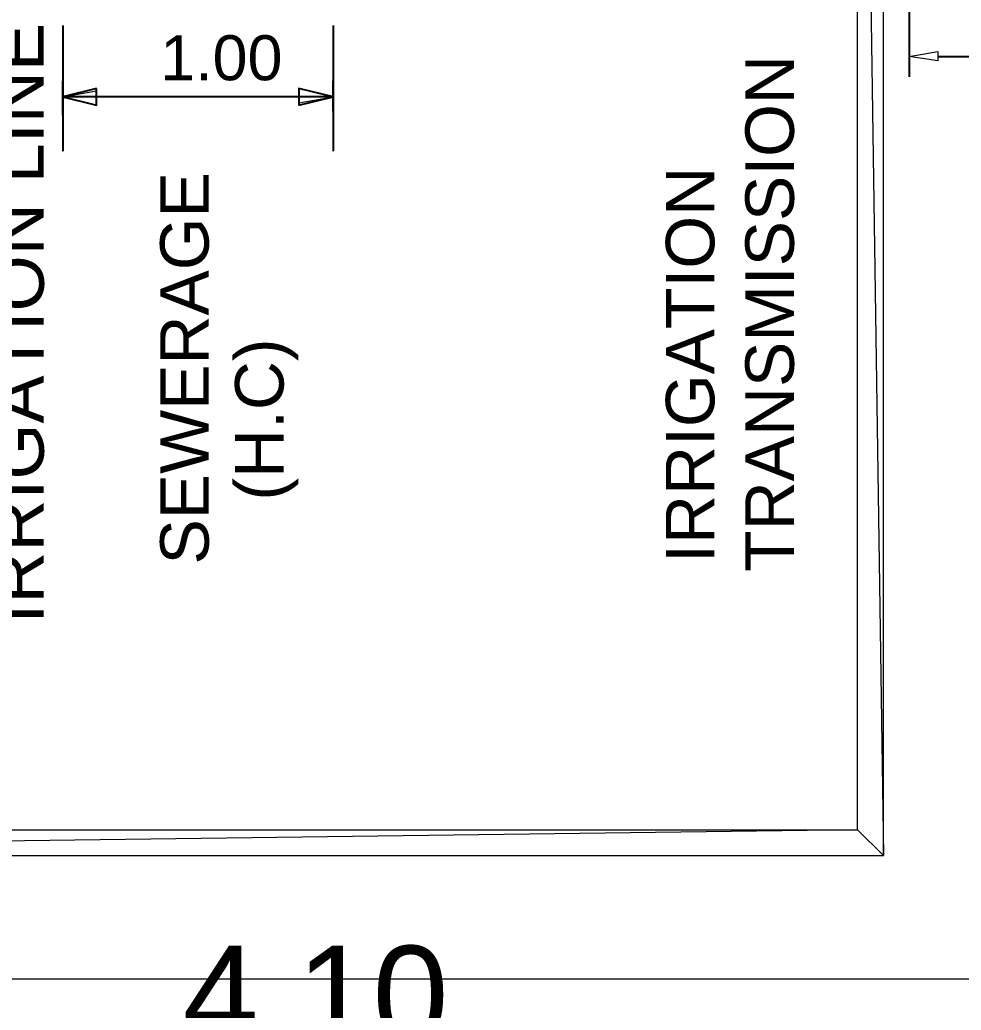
# Model space of a CAD drawing. Header units: inches. Extents: x 2 to 859, y 1 to 607.
# Drawn here: x 124.1 to 197.2, y 302.2 to 379.1 of the extents above; entities that cross this region are included whole.
import ezdxf

# ---------------------------------------------------------------- set-up
doc = ezdxf.new("R2010")
doc.units = ezdxf.units.IN
doc.header["$MEASUREMENT"] = 0
doc.layers.add('PDF_Geometry', color=7, linetype='Continuous', true_color=0x00b8b8)
doc.layers.add('PDF_Text', color=7, linetype='Continuous')
doc.styles.add('PDF Arial', font='arial.ttf')

msp = doc.modelspace()

# ---------------------------------------------------------------- linework, layer by layer
at = {"layer": 'PDF_Geometry', "color": 7, "lineweight": 0}
for points in [[(15.681, 304.635), (741.675, 304.635), (741.675, 594.304), (15.681, 594.304), (15.681, 304.635)], [(195.375, 376.63), (195.375, 375.914), (193.164, 376.239), (195.375, 376.63)]]:
    msp.add_lwpolyline(points, dxfattribs=at)
at = {"layer": 'PDF_Geometry', "color": 1, "lineweight": 0}
for points in [[(191.147, 452.721), (189.131, 450.77), (191.147, 314.195), (191.147, 452.721)], [(189.131, 450.77), (191.147, 314.195), (189.131, 316.211), (189.131, 450.77)], [(191.147, 314.195), (189.131, 316.211), (38.118, 314.195), (191.147, 314.195)], [(189.131, 316.211), (38.118, 314.195), (40.134, 316.211), (189.131, 316.211)]]:
    msp.add_lwpolyline(points, dxfattribs=at)
at = {"layer": 'PDF_Geometry', "color": 7, "lineweight": 25}
for points in [[(193.164, 381.442), (193.164, 374.678)], [(127.412, 378.646), (127.412, 368.89)], [(148.419, 378.646), (148.419, 368.89)], [(195.375, 376.239), (220.804, 376.239)], [(127.412, 371.687), (127.412, 374.353)], [(148.419, 372.012), (148.419, 374.353)], [(130.014, 373.768), (127.412, 373.118), (130.014, 372.467), (130.014, 373.768)], [(148.419, 373.118), (127.412, 373.118)], [(145.752, 372.467), (148.419, 373.118), (145.752, 373.768), (145.752, 372.467)]]:
    msp.add_lwpolyline(points, dxfattribs=at)
at = {"layer": 'PDF_Geometry', "color": 3, "lineweight": 0}
for points in [[(130.014, 373.768), (127.412, 373.118), (130.014, 373.573), (130.014, 373.768)], [(127.412, 373.118), (130.014, 373.573), (130.014, 372.467), (127.412, 373.118)], [(145.752, 373.768), (145.752, 372.662), (148.419, 373.118), (145.752, 373.768)], [(145.752, 372.662), (148.419, 373.118), (145.752, 372.467), (145.752, 372.662)]]:
    msp.add_lwpolyline(points, dxfattribs=at)

# ---------------------------------------------------------------- texts
at = {"layer": 'PDF_Text', "color": 1, "insert": (125.985, 332.205), "char_height": 4.00364, "attachment_point": 7, "rotation": 90, "style": 'PDF Arial'}
msp.add_mtext('\\W1.000757;IRRIGATION LINE', dxfattribs=at)
at = {"layer": 'PDF_Text', "attachment_point": 7, "style": 'PDF Arial'}
for s, insert, char_height in [('\\W1.001125;1.00', (134.967, 374.359), 3.49155), ('\\W1.001212;4.10', (136.717, 299.498), 7.58829)]:
    msp.add_mtext(s, dxfattribs=dict(at, insert=insert, char_height=char_height))
at = {"layer": 'PDF_Text', "char_height": 3.77087, "attachment_point": 7, "rotation": 90, "style": 'PDF Arial'}
for s, insert in [('\\W1.000845;TRANSMISSION', (184.253, 336.236)), ('\\W1.000940;SEWERAGE', (138.793, 336.804)), ('\\W1.000815;IRRIGATION', (178.075, 336.929)), ('\\W1.000620;(H.C)', (145.69, 341.764))]:
    msp.add_mtext(s, dxfattribs=dict(at, insert=insert))

doc.saveas('drawing.dxf')
